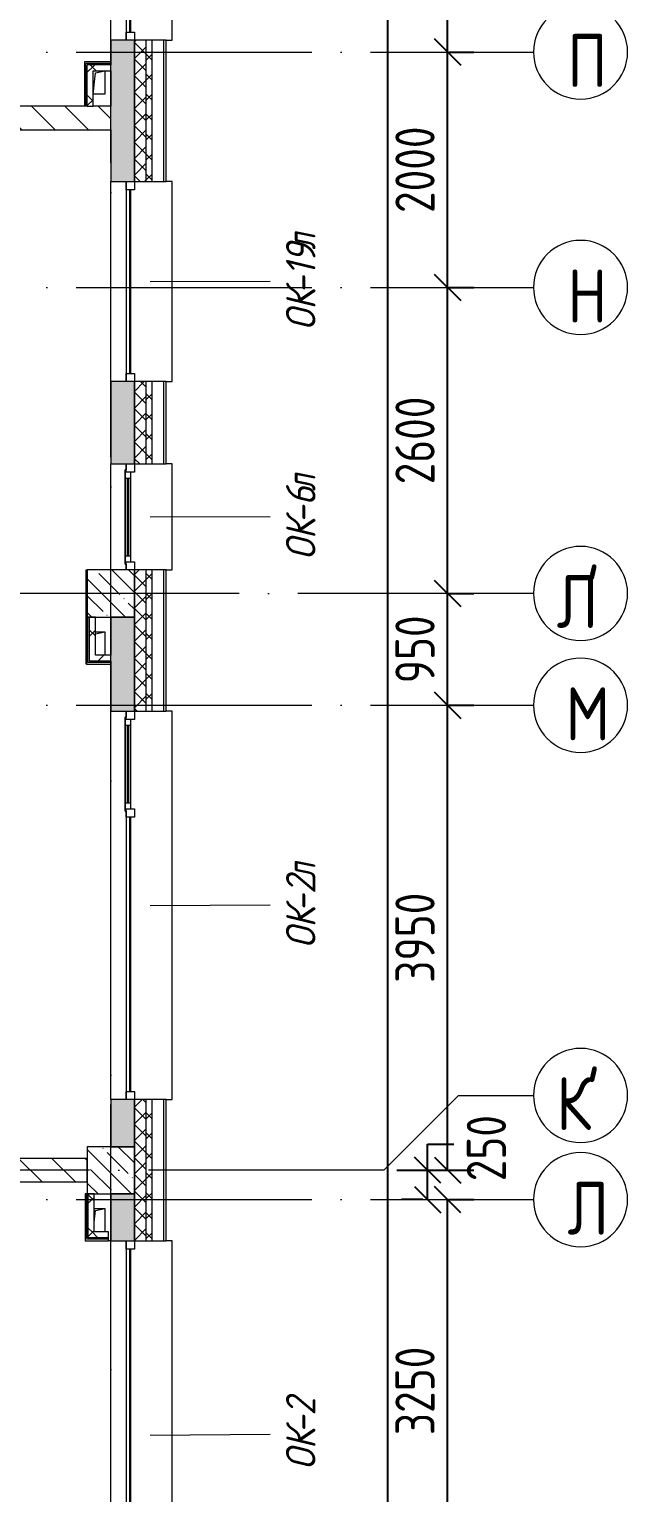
# Model space of a CAD drawing. Header units: millimetres. Extents: x -68946 to 288321, y -402657 to 324925.
# Drawn here: x 164345 to 169445, y 33285 to 45718 of the extents above; entities that cross this region are included whole.
import ezdxf

# ---------------------------------------------------------------- set-up
doc = ezdxf.new("R2010")
doc.units = ezdxf.units.MM
doc.linetypes.add('ADSK_Линия сетки', pattern=[2500, 2000, -250, 0, -250])
doc.layers.get('Defpoints').update_dxf_attribs({"color": 250})
for name, color, linetype, lineweight in [('A-____-____-DIMS', 250, 'Continuous', 9), ('A-DETL-GENF-OTLN', 250, 'Continuous', 5), ('A-FLOR-____-OTLN', 192, 'Continuous', 9), ('A-GLAZ-____-IDEN', 152, 'Continuous', 9), ('A-GLAZ-____-MCUT', 250, 'Continuous', 9), ('A-GLAZ-____-OTLN', 250, 'Continuous', 5), ('A-WALL-____-MCUT', 250, 'Continuous', 13), ('A-WALL-____-PATT', 250, 'Continuous', 13), ('A-WALL-FNSH-MCUT', 250, 'Continuous', 13), ('I-WALL-____-OTLN', 250, 'Continuous', 9), ('S-COLS-____-MCUT', 250, 'Continuous', 25), ('S-COLS-____-OTLN', 250, 'Continuous', 9), ('S-GRID-____-IDEN', 250, 'Continuous', 9), ('S-GRID-____-OTLN', 250, 'Continuous', 9)]:
    doc.layers.add(name, color=color, linetype=linetype, lineweight=lineweight)
doc.styles.add('GOST Common', font='', dxfattribs={"width": 0.9, "height": 350})
doc.styles.add('ISOCPEUR_I', font='isocpeui.ttf', dxfattribs={"width": 0.9, "height": 12.5})
doc.styles.get("Standard").update_dxf_attribs({"font": 'ГОСТ тип А.ttf'})
doc.styles.get('GOST Common').set_extended_font_data('GOST Common')
doc.dimstyles.new('А3', dxfattribs={"dimtxt": 333, "dimasz": 222, "dimexe": 222, "dimexo": 111, "dimgap": 111, "dimtad": 1, "dimtoh": 1, "dimdec": 0, "dimrnd": 0.0015, "dimzin": 0, "dimdsep": 46, "dimtxsty": 'Standard', "dimblk": 'OBLIQUE', "dimcen": 0, "dimclrd": 7, "dimclre": 7, "dimclrt": 7, "dimadec": 0, "dimazin": 0, "dimtfac": 1, "dimtdec": 0, "dimtofl": 0, "dimtmove": 0, "dimatfit": 3, "dimfxl": 1, "dimtolj": 1, "dimtzin": 0, "dimarcsym": 0})
pattern_1 = [(135, (12287.91, -0.0006), (-141.42136, -141.42136), [])]
pattern_2 = [(45, (12287.91, -0.0006), (-141.42136, 141.42136), []), (135, (12287.91, -0.0006), (-141.42136, -141.42136), [])]
pattern_3 = [(135, (12287.91, -0.0006), (-142.5612, -142.5612), []), (135, (12430.48, -0.0006), (-142.5612, -142.5612), [252.016, -50.403, 3.353, -47.05])]

# ---------------------------------------------------------------- blocks, each defined once
blk = doc.blocks.new('Окно_СКБ_2Ст1 - Окно_СКБ_2Ст 3300_ОК2-29018964-АР1_Маркировочный план 1 этажа С2и3')
at = {"layer": 'A-GLAZ-____-MCUT'}
for p, q in [((-1650, -195), (-1650, -125)), ((-1650, -125), (-1580, -125)), ((-1580, -195), (-1650, -195)), ((-1580, -125), (-1580, -195)), ((750, -195), (750, -125)), ((750, -125), (820, -125)), ((820, -195), (750, -195)), ((820, -195), (800, -195)), ((800, -195), (800, -205)), ((800, -205), (1600, -205)), ((1600, -205), (800, -205)), ((820, -125), (820, -195)), ((1580, -155), (820, -155)), ((820, -155), (820, -195)), ((870, -205), (870, -155)), ((1530, -205), (1530, -155)), ((1580, -195), (1580, -125)), ((1580, -125), (1650, -125)), ((1580, -195), (1580, -155)), ((1650, -195), (1580, -195)), ((1600, -195), (1580, -195)), ((1600, -205), (1600, -195)), ((1650, -125), (1650, -195))]:
    blk.add_line(p, q, dxfattribs=at)
at = {"layer": 'A-GLAZ-____-MCUT', "lineweight": 5}
for p, q in [((750, -155), (-1580, -155)), ((750, -165), (-1580, -165)), ((870, -175), (1530, -175)), ((1530, -185), (870, -185))]:
    blk.add_line(p, q, dxfattribs=at)
at = {"layer": 'A-GLAZ-____-OTLN'}
for p, q in [((-1650, -195), (800, -195)), ((1600, -195), (1650, -195))]:
    blk.add_line(p, q, dxfattribs=at)
blk = doc.blocks.new('WNW_Отлив1 - Отлив_металлический 2-28598290-АР1_Маркировочный план 1 этажа С2и3')
at = {"layer": 'A-GLAZ-____-OTLN'}
for p, q in [((1650, 320), (-1650, 320)), ((-1650, 320), (-1650, 270)), ((1650, 270), (1650, 320))]:
    blk.add_line(p, q, dxfattribs=at)
blk = doc.blocks.new('Окно_СКБ_2Ст1 - Окно_СКБ_2Ст 3300_ОК2л-V47-АР1_Маркировочный план 1 этажа С2и3')
at = {"layer": 'A-GLAZ-____-MCUT'}
for p, q in [((-1650, -195), (-1650, -125)), ((-1650, -125), (-1580, -125)), ((-1580, -195), (-1650, -195)), ((-1580, -195), (-1600, -195)), ((-1600, -195), (-1600, -205)), ((-1600, -205), (-800, -205)), ((-800, -205), (-1600, -205)), ((-1580, -125), (-1580, -195)), ((-820, -155), (-1580, -155)), ((-1580, -155), (-1580, -195)), ((-1530, -205), (-1530, -155)), ((-870, -205), (-870, -155)), ((-820, -195), (-820, -125)), ((-820, -125), (-750, -125)), ((-820, -195), (-820, -155)), ((-750, -195), (-820, -195)), ((-800, -195), (-820, -195)), ((-800, -205), (-800, -195)), ((-750, -125), (-750, -195)), ((1580, -195), (1580, -125)), ((1580, -125), (1650, -125)), ((1650, -195), (1580, -195)), ((1650, -125), (1650, -195))]:
    blk.add_line(p, q, dxfattribs=at)
at = {"layer": 'A-GLAZ-____-MCUT', "lineweight": 5}
for p, q in [((-1530, -175), (-870, -175)), ((-870, -185), (-1530, -185)), ((1580, -155), (-750, -155)), ((1580, -165), (-750, -165))]:
    blk.add_line(p, q, dxfattribs=at)
at = {"layer": 'A-GLAZ-____-OTLN'}
for p, q in [((-1650, -195), (-1600, -195)), ((-800, -195), (1650, -195))]:
    blk.add_line(p, q, dxfattribs=at)
blk = doc.blocks.new('Окно_СКБ_1Ст1 - 120_Окно_СКБ_1Ст_900_ОК6Л-V48-АР1_Маркировочный план 1 этажа С2и3')
at = {"layer": 'A-GLAZ-____-MCUT'}
for p, q in [((-450, -195), (-450, -125)), ((-450, -125), (-380, -125)), ((-380, -195), (-450, -195)), ((-380, -195), (-400, -195)), ((-400, -195), (-400, -205)), ((-400, -205), (400, -205)), ((400, -205), (-400, -205)), ((-380, -125), (-380, -195)), ((380, -155), (-380, -155)), ((-380, -155), (-380, -195)), ((-330, -205), (-330, -155)), ((330, -205), (330, -155)), ((380, -195), (380, -125)), ((380, -125), (450, -125)), ((380, -195), (380, -155)), ((450, -195), (380, -195)), ((400, -195), (380, -195)), ((400, -205), (400, -195)), ((450, -125), (450, -195))]:
    blk.add_line(p, q, dxfattribs=at)
at = {"layer": 'A-GLAZ-____-MCUT', "lineweight": 5}
for p, q in [((-330, -175), (330, -175)), ((330, -185), (-330, -185))]:
    blk.add_line(p, q, dxfattribs=at)
at = {"layer": 'A-GLAZ-____-OTLN'}
for p, q in [((-450, -195), (-400, -195)), ((400, -195), (450, -195))]:
    blk.add_line(p, q, dxfattribs=at)
blk = doc.blocks.new('WNW_Отлив1 - Отлив_металлический 2-28596055-АР1_Маркировочный план 1 этажа С2и3')
at = {"layer": 'A-GLAZ-____-OTLN'}
for p, q in [((450, 320), (-450, 320)), ((-450, 320), (-450, 270)), ((450, 270), (450, 320))]:
    blk.add_line(p, q, dxfattribs=at)
blk = doc.blocks.new('Окно_СКБ_1Ст1 - 120_Окно_СКБ_1Ст_1700_ОК19Л-29018914-АР1_Маркировочный план 1 этажа С2и3')
at = {"layer": 'A-GLAZ-____-MCUT'}
for p, q in [((-850, -195), (-850, -125)), ((-850, -125), (-780, -125)), ((-780, -195), (-850, -195)), ((-780, -125), (-780, -195)), ((780, -195), (780, -125)), ((780, -125), (850, -125)), ((850, -195), (780, -195)), ((850, -125), (850, -195))]:
    blk.add_line(p, q, dxfattribs=at)
at = {"layer": 'A-GLAZ-____-MCUT', "lineweight": 5}
for p, q in [((780, -155), (-780, -155)), ((780, -165), (-780, -165))]:
    blk.add_line(p, q, dxfattribs=at)
at = {"layer": 'A-GLAZ-____-OTLN'}
blk.add_line((-850, -195), (850, -195), dxfattribs=at)
blk = doc.blocks.new('WNW_Отлив1 - Отлив_металлический 2-28595994-АР1_Маркировочный план 1 этажа С2и3')
at = {"layer": 'A-GLAZ-____-OTLN'}
for p, q in [((850, 320), (-850, 320)), ((-850, 320), (-850, 270)), ((850, 270), (850, 320))]:
    blk.add_line(p, q, dxfattribs=at)
blk = doc.blocks.new('_Wn_-As_OpeningMEP_floor__Rectangular - _Wn_-As_OpeningMEP_floor__Rectangular-34853280-АР1_Маркировочный план 1 этажа С2и3')
at = {"layer": 'A-DETL-GENF-OTLN', "lineweight": 5}
for p, q in [((-50, -50), (-32, 132)), ((-32, 132), (50, 150))]:
    blk.add_line(p, q, dxfattribs=at)
blk = doc.blocks.new('_Wn_-As_OpeningMEP_floor__Rectangular - _Wn_-As_OpeningMEP_floor__Rectangular-V73-АР1_Маркировочный план 1 этажа С2и3')
at = {"layer": 'A-DETL-GENF-OTLN', "lineweight": 5}
blk.add_line((-32, 132), (50, 150), dxfattribs=at)
blk = doc.blocks.new('_Wn_-As_OpeningMEP_floor__Rectangular - _Wn_-As_OpeningMEP_floor__Rectangular-V74-АР1_Маркировочный план 1 этажа С2и3')
at = {"layer": 'A-DETL-GENF-OTLN', "lineweight": 5}
for p, q in [((-42, 33), (-32, 132)), ((-32, 132), (50, 150))]:
    blk.add_line(p, q, dxfattribs=at)
blk = doc.blocks.new('Ось сетки - Круг_Ø8 мм-39983606-АР1_Маркировочный план 1 этажа С2и3')
at = {"layer": 'S-GRID-____-IDEN'}
for start, end in [(360, 180), (180, 360)]:
    blk.add_arc((0, 0), 4, start, end, dxfattribs=at)
blk = doc.blocks.new('_Oblique')
at = {"color": 0, "linetype": 'ByBlock', "lineweight": -2}
blk.add_line((-0.5, -0.5), (0.5, 0.5), dxfattribs=at)
blk = doc.blocks.new('*D2575')
at = {"layer": 'A-____-____-DIMS', "color": 7, "lineweight": -2, "transparency": 16777216}
for p, q in [((167898, 32525), (167898, 35775)), ((167909, 35775), (168120, 35775)), ((167909, 32525), (168120, 32525))]:
    blk.add_line(p, q, dxfattribs=at)
at = {"layer": 'Defpoints', "color": 0, "transparency": 16777216}
for p in [(167798, 35775), (167898, 35775), (167798, 32525)]:
    blk.add_point(p, dxfattribs=at)
at = {"layer": 'A-____-____-DIMS', "color": 7, "lineweight": -2, "transparency": 16777216, "xscale": 222, "yscale": 222, "zscale": 222}
for p, rotation in [((167898, 35775), 90), ((167898, 32525), 270)]:
    blk.add_blockref('_Oblique', p, dxfattribs=dict(at, rotation=rotation))
at = {"layer": 'A-____-____-DIMS', "color": 7, "transparency": 16777216, "insert": (167621, 34150), "char_height": 333, "width": 2.48, "attachment_point": 5, "rotation": 90}
blk.add_mtext('\\A1;3250', dxfattribs=at)
blk = doc.blocks.new('*D2576')
at = {"layer": 'A-____-____-DIMS', "color": 7, "lineweight": -2, "transparency": 16777216}
for p, q in [((167728, 36025), (167728, 36247)), ((167728, 36247), (167950, 36247)), ((167468, 36025), (167950, 36025)), ((167728, 35775), (167728, 36025)), ((167687, 35775), (167506, 35775))]:
    blk.add_line(p, q, dxfattribs=at)
at = {"layer": 'Defpoints', "color": 0, "transparency": 16777216}
for p in [(167357, 36025), (167728, 36025), (167798, 35775)]:
    blk.add_point(p, dxfattribs=at)
at = {"layer": 'A-____-____-DIMS', "color": 7, "lineweight": -2, "transparency": 16777216, "xscale": 222, "yscale": 222, "zscale": 222}
for p, rotation in [((167728, 36025), 90), ((167728, 35775), 270)]:
    blk.add_blockref('_Oblique', p, dxfattribs=dict(at, rotation=rotation))
at = {"layer": 'A-____-____-DIMS', "color": 7, "transparency": 16777216, "insert": (168061, 35931), "char_height": 333, "width": 1.86, "attachment_point": 1, "rotation": 90, "line_spacing_factor": 1.022761}
blk.add_mtext('\\A1;250', dxfattribs=at)
blk = doc.blocks.new('*D2577')
at = {"layer": 'A-____-____-DIMS', "color": 7, "lineweight": -2, "transparency": 16777216}
for p, q in [((167898, 36025), (167898, 39975)), ((167909, 39975), (168120, 39975)), ((167468, 36025), (168120, 36025))]:
    blk.add_line(p, q, dxfattribs=at)
at = {"layer": 'Defpoints', "color": 0, "transparency": 16777216}
for p in [(167798, 39975), (167898, 39975), (167357, 36025)]:
    blk.add_point(p, dxfattribs=at)
at = {"layer": 'A-____-____-DIMS', "color": 7, "lineweight": -2, "transparency": 16777216, "xscale": 222, "yscale": 222, "zscale": 222}
for p, rotation in [((167898, 39975), 90), ((167898, 36025), 270)]:
    blk.add_blockref('_Oblique', p, dxfattribs=dict(at, rotation=rotation))
at = {"layer": 'A-____-____-DIMS', "color": 7, "transparency": 16777216, "insert": (167621, 38000), "char_height": 333, "width": 2.48, "attachment_point": 5, "rotation": 90}
blk.add_mtext('\\A1;3950', dxfattribs=at)
blk = doc.blocks.new('*D2578')
at = {"layer": 'A-____-____-DIMS', "color": 7, "lineweight": -2, "transparency": 16777216}
for p, q in [((167898, 39975), (167898, 40925)), ((167909, 40925), (168120, 40925)), ((167909, 39975), (168120, 39975))]:
    blk.add_line(p, q, dxfattribs=at)
at = {"layer": 'Defpoints', "color": 0, "transparency": 16777216}
for p in [(167798, 40925), (167898, 40925), (167798, 39975)]:
    blk.add_point(p, dxfattribs=at)
at = {"layer": 'A-____-____-DIMS', "color": 7, "lineweight": -2, "transparency": 16777216, "xscale": 222, "yscale": 222, "zscale": 222}
for p, rotation in [((167898, 40925), 90), ((167898, 39975), 270)]:
    blk.add_blockref('_Oblique', p, dxfattribs=dict(at, rotation=rotation))
at = {"layer": 'A-____-____-DIMS', "color": 7, "transparency": 16777216, "insert": (167621, 40450), "char_height": 333, "width": 1.86, "attachment_point": 5, "rotation": 90}
blk.add_mtext('\\A1;950', dxfattribs=at)
blk = doc.blocks.new('*D2579')
at = {"layer": 'A-____-____-DIMS', "color": 7, "lineweight": -2, "transparency": 16777216}
for p, q in [((167898, 40925), (167898, 43525)), ((167909, 43525), (168120, 43525)), ((167909, 40925), (168120, 40925))]:
    blk.add_line(p, q, dxfattribs=at)
at = {"layer": 'Defpoints', "color": 0, "transparency": 16777216}
for p in [(167798, 43525), (167898, 43525), (167798, 40925)]:
    blk.add_point(p, dxfattribs=at)
at = {"layer": 'A-____-____-DIMS', "color": 7, "lineweight": -2, "transparency": 16777216, "xscale": 222, "yscale": 222, "zscale": 222}
for p, rotation in [((167898, 43525), 90), ((167898, 40925), 270)]:
    blk.add_blockref('_Oblique', p, dxfattribs=dict(at, rotation=rotation))
at = {"layer": 'A-____-____-DIMS', "color": 7, "transparency": 16777216, "insert": (167621, 42225), "char_height": 333, "width": 2.48, "attachment_point": 5, "rotation": 90}
blk.add_mtext('\\A1;2600', dxfattribs=at)
blk = doc.blocks.new('*D2580')
at = {"layer": 'A-____-____-DIMS', "color": 7, "lineweight": -2, "transparency": 16777216}
for p, q in [((167898, 43525), (167898, 45525)), ((167909, 45525), (168120, 45525)), ((167909, 43525), (168120, 43525))]:
    blk.add_line(p, q, dxfattribs=at)
at = {"layer": 'Defpoints', "color": 0, "transparency": 16777216}
for p in [(167798, 45525), (167898, 45525), (167798, 43525)]:
    blk.add_point(p, dxfattribs=at)
at = {"layer": 'A-____-____-DIMS', "color": 7, "lineweight": -2, "transparency": 16777216, "xscale": 222, "yscale": 222, "zscale": 222}
for p, rotation in [((167898, 45525), 90), ((167898, 43525), 270)]:
    blk.add_blockref('_Oblique', p, dxfattribs=dict(at, rotation=rotation))
at = {"layer": 'A-____-____-DIMS', "color": 7, "transparency": 16777216, "insert": (167621, 44525), "char_height": 333, "width": 2.48, "attachment_point": 5, "rotation": 90}
blk.add_mtext('\\A1;2000', dxfattribs=at)
blk = doc.blocks.new('*D2581')
at = {"layer": 'A-____-____-DIMS', "color": 7, "lineweight": -2, "transparency": 16777216}
for p, q in [((167898, 45525), (167898, 47525)), ((167909, 47525), (168120, 47525)), ((167909, 45525), (168120, 45525))]:
    blk.add_line(p, q, dxfattribs=at)
at = {"layer": 'Defpoints', "color": 0, "transparency": 16777216}
for p in [(167798, 47525), (167898, 47525), (167798, 45525)]:
    blk.add_point(p, dxfattribs=at)
at = {"layer": 'A-____-____-DIMS', "color": 7, "lineweight": -2, "transparency": 16777216, "xscale": 222, "yscale": 222, "zscale": 222}
for p, rotation in [((167898, 47525), 90), ((167898, 45525), 270)]:
    blk.add_blockref('_Oblique', p, dxfattribs=dict(at, rotation=rotation))
at = {"layer": 'A-____-____-DIMS', "color": 7, "transparency": 16777216, "insert": (167621, 46525), "char_height": 333, "width": 2.48, "attachment_point": 5, "rotation": 90}
blk.add_mtext('\\A1;2000', dxfattribs=at)
blk = doc.blocks.new('*D2588')
at = {"layer": 'A-____-____-DIMS', "color": 7, "lineweight": -2, "transparency": 16777216}
for p, q in [((167388, 58775), (167388, 25)), ((167468, 58775), (167610, 58775)), ((167377, 25), (167166, 25))]:
    blk.add_line(p, q, dxfattribs=at)
at = {"layer": 'Defpoints', "color": 0, "transparency": 16777216}
for p in [(167357, 58775), (167388, 25), (167488, 25)]:
    blk.add_point(p, dxfattribs=at)
at = {"layer": 'A-____-____-DIMS', "color": 7, "lineweight": -2, "transparency": 16777216, "xscale": 222, "yscale": 222, "zscale": 222}
for p, rotation in [((167388, 58775), 90), ((167388, 25), 270)]:
    blk.add_blockref('_Oblique', p, dxfattribs=dict(at, rotation=rotation))
at = {"layer": 'A-____-____-DIMS', "color": 7, "transparency": 16777216, "insert": (167111, 29400), "char_height": 333, "width": 3.1, "attachment_point": 5, "rotation": 90}
blk.add_mtext('\\A1;58750', dxfattribs=at)

msp = doc.modelspace()

# ---------------------------------------------------------------- hatches: boundary and pattern name
at = {"layer": 'A-WALL-____-PATT', "lineweight": 15, "true_color": 0x000000}
h = msp.add_hatch(dxfattribs=at)
h.set_pattern_fill('FP_53', color=18, style=0, pattern_type=2)
h.set_pattern_definition([(135, (12287.91, -0.0006), (-84.85281, -84.85281), []), (225, (12287.91, -0.0006), (84.85281, -84.85281), [])])
h.paths.add_polyline_path([(165337.9138, -275), (165387.9138, -274.6831), (165386.9138, 624.9994), (165337.9138, 624.9994), (165337.9138, -235.4489)])
h.paths.add_polyline_path([(165386.9138, 2324.9994), (165387.9138, 2324.9994), (165386.9138, 3024.9994), (165337.9138, 3024.9994), (165337.9138, 2324.9994)])
h.paths.add_polyline_path([(165387.9138, 3924.9994), (165386.9138, 5124.9994), (165337.9138, 5124.9994), (165337.9138, 3924.9994), (165386.9138, 3924.9994)])
h.paths.add_polyline_path([(165337.9138, 8424.9994), (165387.9138, 8424.9994), (165386.9138, 9624.9994), (165337.9138, 9624.9994), (165337.9138, 8799.0577)])
h.paths.add_polyline_path([(165365.6416, 11324.9994), (165387.9138, 11324.9994), (165386.9138, 12024.9994), (165337.9138, 12024.9994), (165337.9138, 11324.9994), (165362.8229, 11324.9994)])
h.paths.add_polyline_path([(165387.9138, 12924.9994), (165386.9138, 13225.3683), (165337.9138, 13225.3683), (165337.9138, 12925), (165386.9138, 12924.9994)])
h.paths.add_polyline_path([(165362.8985, 13525.3683), (165387.9138, 13525.3683), (165387.9138, 14124.9994), (165337.9138, 14124.9994), (165337.9138, 13525.3683)])
h.paths.add_polyline_path([(165374.1295, 17424.9994), (165387.9138, 17424.9994), (165387.9138, 18624.9994), (165337.9138, 18624.9994), (165337.9138, 17425), (165374.0437, 17425)])
h.paths.add_polyline_path([(165337.9138, 20324.9994), (165387.9138, 20324.9994), (165387.9138, 21024.9994), (165337.9138, 21024.9994)])
h.paths.add_polyline_path([(165387.9138, 21924.9994), (165387.9138, 23124.9994), (165337.9138, 23124.9994), (165337.9138, 21925), (165359.3769, 21924.9994)])
h.paths.add_polyline_path([(165344.6243, 26424.9994), (165387.9138, 26424.9994), (165387.9138, 27624.9994), (165337.9138, 27624.9994), (165337.9138, 26425), (165344.3405, 26425)])
h.paths.add_polyline_path([(165387.9138, 28524.9994), (165387.9138, 29224.9994), (165337.9138, 29224.9994), (165337.9138, 28524.9994)])
h.paths.add_polyline_path([(165387.9138, 30924.9994), (165387.9138, 32124.9994), (165337.9138, 32124.9994), (165337.9138, 30924.9994)])
h.paths.add_polyline_path([(165387.9138, 35424.9994), (165387.9138, 36624.9994), (165337.9138, 36624.9994), (165337.9138, 35424.9994)])
h.paths.add_polyline_path([(165387.9138, 39924.9994), (165387.9138, 41125), (165337.9138, 41125), (165337.9138, 39924.9994)])
h.paths.add_polyline_path([(165387.9138, 42025), (165387.9138, 42725), (165337.9138, 42725), (165337.9138, 42025)])
h.paths.add_polyline_path([(165387.9138, 44425), (165387.9138, 45625), (165337.9138, 45625), (165337.9138, 44425)])
h.paths.add_polyline_path([(165387.9138, 47325), (165387.9138, 48024.9994), (165337.9138, 48024.9994), (165337.9138, 47325)])
h.paths.add_polyline_path([(165387.9138, 48924.9994), (165387.9138, 50124.9994), (165337.9138, 50124.9994), (165337.9138, 48924.9994)])
h.paths.add_polyline_path([(165337.9138, 53424.9994), (165387.9138, 53424.9994), (165387.9138, 54624.9994), (165337.9138, 54624.9994), (165337.9138, 53727.4152)])
h.paths.add_polyline_path([(165387.9138, 57924.9994), (165386.9138, 59075), (165337.9138, 59075), (165337.9138, 57924.9994)])
h = msp.add_hatch(dxfattribs=at)
h.set_pattern_fill('FP_52', color=18, style=0, pattern_type=2)
h.set_pattern_definition([(45, (12287.91, -0.0006), (-70.71068, 70.71068), []), (135, (12287.91, -0.0006), (-70.71068, -70.71068), [])])
h.paths.add_polyline_path([(165237.9138, -175), (165337.9138, -175), (165337.9138, 624.9994), (165237.9138, 624.9994), (165237.9138, -85.6642)])
h.paths.add_polyline_path([(165264.2854, 2324.9994), (165337.9138, 2324.9994), (165337.9138, 3024.9994), (165237.9138, 3024.9994), (165237.9138, 2324.9994)])
h.paths.add_polyline_path([(165282.8081, 3924.9994), (165337.9138, 3924.9994), (165337.9138, 5124.9994), (165237.9138, 5124.9994), (165237.9138, 3924.9994), (165281.8032, 3925)])
h.paths.add_polyline_path([(165237.9138, 8424.9994), (165337.9138, 8424.9994), (165337.9138, 9624.9994), (165237.9138, 9624.9994), (165237.9138, 8799.0577)])
h.paths.add_polyline_path([(165237.9138, 11324.9994), (165337.9138, 11324.9994), (165337.9138, 12024.9994), (165237.9138, 12024.9019), (165237.9138, 11729.168)])
h.paths.add_polyline_path([(165237.9138, 12924.9994), (165337.9137, 12925), (165337.9138, 13225.3683), (165237.9138, 13225.3683)])
h.paths.add_polyline_path([(165237.9138, 13525.3683), (165337.9138, 13525.3683), (165337.9138, 14124.9994), (165237.9138, 14124.6388), (165237.9138, 13682.5749)])
h.paths.add_polyline_path([(165337.9137, 17425), (165337.9138, 18624.9994), (165237.9138, 18624.9994), (165237.9138, 17425)])
h.paths.add_polyline_path([(165237.9138, 20324.9994), (165337.9138, 20324.9994), (165337.9138, 21024.9994), (165237.9138, 21024.9994)])
h.paths.add_polyline_path([(165237.9138, 21925), (165337.9137, 21925), (165337.9138, 23124.9994), (165237.9138, 23124.9994), (165237.9138, 22324.9342)])
h.paths.add_polyline_path([(165337.9137, 26425), (165337.9138, 27624.9994), (165237.9138, 27624.9994), (165237.9138, 26425)])
h.paths.add_polyline_path([(165337.9138, 28524.9994), (165337.9138, 29224.9994), (165237.9138, 29224.8142), (165237.9138, 28524.9994), (165337.7397, 28524.9994)])
h.paths.add_polyline_path([(165337.9138, 30924.9994), (165337.9138, 32124.9994), (165237.9138, 32124.9994), (165237.9138, 30924.9994), (165329.8717, 30924.9994)])
h.paths.add_polyline_path([(165314.6372, 35424.9994), (165337.9138, 35424.9994), (165337.9138, 36624.9994), (165237.9138, 36624.9994), (165237.9138, 35424.9994)])
h.paths.add_polyline_path([(165299.7856, 39924.9994), (165337.9138, 39924.9994), (165337.9138, 41125), (165237.9138, 41124.9989), (165237.9138, 39924.9994)])
h.paths.add_polyline_path([(165293.482, 42025), (165337.9138, 42025), (165337.9138, 42725), (165237.9138, 42725), (165237.9138, 42025), (165292.8549, 42025)])
h.paths.add_polyline_path([(165284.934, 44425), (165337.9138, 44425), (165337.9138, 45625), (165237.9138, 45625), (165237.9138, 44425)])
h.paths.add_polyline_path([(165237.9138, 47325), (165337.9138, 47325), (165337.9138, 48024.9994), (165237.9138, 48024.9994), (165237.9138, 47725)])
h.paths.add_polyline_path([(165237.9138, 48924.9994), (165337.9138, 48924.9994), (165337.9138, 50124.9994), (165237.9138, 50124.9994), (165237.9138, 49820.6015)])
h.paths.add_polyline_path([(165237.9138, 53424.9994), (165337.9138, 53424.9994), (165337.9138, 54624.9994), (165237.9138, 54624.9994), (165237.9138, 53727.4152)])
h.paths.add_polyline_path([(165237.9138, 57924.9994), (165337.9138, 57924.9994), (165337.9138, 58975), (165237.9138, 58975), (165237.9138, 58575)])
h = msp.add_hatch(dxfattribs=at)
h.set_pattern_fill('FP_3', color=18, style=0, pattern_type=2)
h.set_pattern_definition([(50, (12287.9, -0.0006), (364.36793, -31.8783), [38.1, -419.1]), (355, (12287.9, -0.0006), (-70.48585, 382.1133), [30.48, -335.28]), (100.451, (12318.28, -2.66), (293.885, 350.2334), [32.38, -356.18]), (46.184, (12287.9, 101.6), (542.1585, -84.0858), [57.15, -628.65]), (96.636, (12333.1, 94.6), (474.8049, 494.8554), [48.57, -534.27]), (351.184, (12287.9, 101.6), (474.8102, 494.85), [45.72, -502.92]), (21, (12338.7, 76.2), (303.22847, -204.53046), [38.1, -419.1]), (326, (12338.7, 76.2), (123.6039, 368.37604), [30.48, -335.28]), (71.451, (12364, 59.16), (426.8341, 163.8427), [32.38, -356.18]), (37.5, (12287.91, -0.0006), (6.17665, 169.11015), [16.764, -314.452, 16.764, -323.596, -336.55]), (37.5, (12287.91, -0.0006), (6.17665, 169.11015), [-671.576, 16.764, -319.786]), (7.5, (12287.91, -0.0006), (133.63888, 200.3615), [16.764, -177.292, 16.764, -306.832, -128.27]), (7.5, (12287.91, -0.0006), (133.63888, 200.3615), [-517.652, 16.764, -111.506]), (327.5, (12174.63, -0.0006), (271.18182, -11.45836), [16.764, -110.236, 16.764, -379.476, -525.78]), (327.5, (12174.63, -0.0006), (271.18182, -11.45836), [-523.24, 16.764, -509.016]), (317.5, (12123.83, -0.0006), (296.2585, 50.85285), [16.764, -148.336, 16.764, -246.38, -373.38]), (317.5, (12123.83, -0.0006), (296.2585, 50.85285), [-428.244, 16.764, -356.616])])
h.paths.add_polyline_path([(165037.8919, -175), (165236.9138, -174.511), (165037.8919, -75), (165037.8919, -171.0626)])
h.paths.add_polyline_path([(165037.8919, 125), (165237.8919, 225), (165236.9138, 624.9994), (165037.8919, 624.9994), (165037.8919, 225)])
h.paths.add_polyline_path([(165236.9138, 2324.9994), (165237.8919, 2324.9994), (165236.9138, 3024.9994), (165037.8925, 3024.9974), (165037.9789, 2324.9994), (165216.2645, 2324.9994)])
h.paths.add_polyline_path([(165037.9138, 4325), (165237.8919, 4325), (165236.9138, 5124.9994), (165037.8919, 5124.9994), (165037.8925, 4325)])
h.paths.add_polyline_path([(165141.3906, 8825), (165237.8919, 8825), (165236.9138, 9624.9994), (165037.8919, 9624.9994), (165037.8919, 8825), (165139.5446, 8825)])
h.paths.add_polyline_path([(165114.5786, 11324.9994), (165237.8919, 11324.9994), (165236.9138, 12024.9994), (165037.8919, 12024.9994), (165037.9148, 11324.9994), (165112.2198, 11324.9994)])
h.paths.add_polyline_path([(165093.129, 13325), (165236.9138, 13325), (165236.9138, 14124.9994), (165037.8919, 14124.9994), (165037.8919, 13325), (165090.36, 13325)])
h.paths.add_polyline_path([(165044.8674, 17825), (165237.8919, 17825), (165236.9138, 18624.9994), (165037.8919, 18624.9994), (165037.8919, 17825), (165041.1754, 17825)])
h.paths.add_polyline_path([(165037.9138, 20324.9994), (165237.8919, 20324.9994), (165236.9138, 21024.9994), (165037.8919, 21024.9994), (165037.8919, 20324.9994)])
h.paths.add_polyline_path([(165037.9138, 22325), (165237.8919, 22325), (165236.9138, 23124.9994), (165037.8919, 23124.9994), (165037.8919, 22325)])
h.paths.add_polyline_path([(165237.8919, 26825), (165236.9138, 27624.9994), (165037.8919, 27624.9994), (165037.8919, 26825), (165236.9138, 26825)])
h.paths.add_polyline_path([(165068.9434, 28524.9994), (165237.8919, 28524.9994), (165236.9138, 29224.9994), (165037.8919, 29224.9994), (165037.9138, 28524.9994)])
h.paths.add_polyline_path([(165037.9138, 31325), (165237.8919, 31325), (165236.9138, 32124.9994), (165037.8919, 32124.9994), (165037.8919, 31325)])
h.paths.add_polyline_path([(165237.8919, 35424.9994), (165236.9138, 35825), (165037.8919, 35825), (165037.9138, 35424.9994), (165236.9138, 35424.9994)])
h.paths.add_polyline_path([(165037.9138, 36225), (165237.8919, 36225), (165236.9138, 36624.9994), (165037.8919, 36624.9994), (165037.8919, 36225)])
h.paths.add_polyline_path([(165037.9138, 39924.9994), (165237.8919, 39924.9994), (165236.9138, 40725), (165037.8919, 40725), (165037.8919, 39924.9994)])
h.paths.add_polyline_path([(165037.9138, 42025), (165237.8919, 42025), (165236.9138, 42725), (165037.8919, 42725), (165037.8919, 42025)])
h.paths.add_polyline_path([(165039.9348, 44425), (165237.8919, 44425), (165236.9138, 45625), (165037.8919, 45625), (165037.9138, 44425)])
h.paths.add_polyline_path([(165084.8373, 47725), (165237.8919, 47725), (165236.9138, 48024.9994), (165037.8919, 48024.9994), (165037.9138, 47725)])
h.paths.add_polyline_path([(165236.9138, 48924.9994), (165237.8919, 48924.9994), (165236.9138, 50124.9994), (165037.8919, 50124.9994), (165037.9138, 48924.9994), (165234.5953, 48924.9994)])
h.paths.add_polyline_path([(165100.5645, 53825), (165237.8919, 53825), (165236.9138, 54624.9994), (165037.8919, 54624.9994), (165037.9138, 53825), (165045.6407, 53825)])
h.paths.add_polyline_path([(165198.7125, 57924.9994), (165237.8919, 57924.9994), (165236.9138, 58575), (165037.8919, 58575), (165037.9138, 57924.9994), (165167.9138, 57924.9994)])
h = msp.add_hatch(dxfattribs=at)
h.set_pattern_fill('FP_83', color=18, style=0, pattern_type=2)
h.set_pattern_definition(pattern_2)
h.paths.add_polyline_path([(164887.8931, 45064.9994), (164887.8931, 45415.9994), (164837.8931, 45415.9994), (164837.8931, 45064.9994)])
h = msp.add_hatch(dxfattribs=at)
h.set_pattern_fill('FP_83', color=18, style=0, pattern_type=2)
h.set_pattern_definition(pattern_2)
h.paths.add_polyline_path([(164887.8931, 45365.9994), (165037.8919, 45365.9994), (165037.8706, 45415.9994), (164887.8931, 45415.9994)])
h = msp.add_hatch(dxfattribs=at)
h.set_pattern_fill('FP_2', color=18, style=0, pattern_type=2)
h.set_pattern_definition(pattern_1)
h.paths.add_polyline_path([(159417.7132, 44864.9994), (165037.8919, 44864.9994), (165037.8706, 45064.9994), (157977.8919, 45064.9994), (157977.8919, 44864.9994), (159409.3133, 44864.9994)])
h = msp.add_hatch(dxfattribs=at)
h.set_pattern_fill('FP_83', color=18, style=0, pattern_type=2)
h.set_pattern_definition(pattern_2)
h.paths.add_polyline_path([(164855.9138, 40400.3155), (164905.9138, 40400.3155), (164905.9138, 40725), (164855.9138, 40725), (164855.9138, 40541.919)])
h = msp.add_hatch(dxfattribs=at)
h.set_pattern_fill('FP_83', color=18, style=0, pattern_type=2)
h.set_pattern_definition(pattern_2)
h.paths.add_polyline_path([(164887.8931, 40350.3155), (165037.8919, 40350.3155), (165037.8706, 40400.3155), (164855.9138, 40399.9787), (164855.9138, 40350.3155)])
h = msp.add_hatch(dxfattribs=at)
h.set_pattern_fill('FP_2', color=18, style=0, pattern_type=2)
h.set_pattern_definition(pattern_1)
h.paths.add_polyline_path([(157737.9138, 35925.1509), (164837.8919, 35925.1509), (164837.8919, 36125.1509), (157737.9138, 36125.1509)])
h = msp.add_hatch(dxfattribs=at)
h.set_pattern_fill('FP_83', color=18, style=0, pattern_type=2)
h.set_pattern_definition(pattern_2)
h.paths.add_polyline_path([(164887.8931, 35500.3155), (164895.9138, 35500.3155), (164895.9138, 35825), (164845.9138, 35825), (164845.9138, 35500.3155)])
h = msp.add_hatch(dxfattribs=at)
h.set_pattern_fill('FP_83', color=18, style=0, pattern_type=2)
h.set_pattern_definition(pattern_2)
h.paths.add_polyline_path([(164988.0918, 35450.3155), (165017.8919, 35450.3155), (165017.8919, 35500.3155), (164845.9138, 35500.3155), (164845.9138, 35450.3155), (164987.8931, 35450.3155)])
at = {"layer": 'S-COLS-____-OTLN', "lineweight": 5, "true_color": 0x000000}
h = msp.add_hatch(dxfattribs=at)
h.set_pattern_fill('FP_1', color=18, style=0, pattern_type=2)
h.set_pattern_definition(pattern_3)
h.paths.add_polyline_path([(165236.9138, 40725), (165237.8919, 40725.1754), (165236.9138, 41125), (164837.8919, 41125), (164837.8919, 40725), (165234.5953, 40725)])
h = msp.add_hatch(dxfattribs=at)
h.set_pattern_fill('FP_1', color=18, style=0, pattern_type=2)
h.set_pattern_definition(pattern_3)
h.paths.add_polyline_path([(164985.2402, 35825), (165237.8919, 35825), (165236.9138, 36225), (164837.8919, 36225), (164837.9138, 35825), (164887.8931, 35825)])

# ---------------------------------------------------------------- linework, layer by layer
at = {"layer": 'A-FLOR-____-OTLN', "color": 18, "lineweight": 5, "true_color": 0x000000}
for p, q in [((164987.8931, 45365.9994), (164987.8931, 45165.9994)), ((164987.8931, 45165.9994), (164887.8931, 45165.9994)), ((164827.9138, 40325.3155), (164827.9138, 41125)), ((164827.9138, 41125), (164837.8919, 41125)), ((164905.9138, 40600.3155), (164987.8931, 40600.3155)), ((164987.8931, 40600.3155), (164987.8931, 40400.3155)), ((164830.9138, 40325.3155), (164827.9138, 40325.3155)), ((164895.9138, 35700.3155), (164987.8931, 35700.3155)), ((164987.8931, 35700.3155), (164987.8931, 35500.3155)), ((165037.8919, 35425.3155), (165017.8919, 35425.3155))]:
    msp.add_line(p, q, dxfattribs=at)
at = {"layer": 'A-GLAZ-____-IDEN', "color": 18, "lineweight": 15, "true_color": 0x000000}
for p, q in [((165372.9138, 43575), (166391.8278, 43579.5052)), ((165372.9138, 41575), (166391.8278, 41579.5018)), ((165372.9138, 38274.9994), (166391.8278, 38279.5012)), ((165372.9138, 33774.9994), (166391.8278, 33781.9821))]:
    msp.add_line(p, q, dxfattribs=at)
at = {"layer": 'A-WALL-____-MCUT', "color": 18, "lineweight": 15, "true_color": 0x000000}
for p, q in [((165037.8919, 45625), (165037.8919, 45415.9994)), ((165237.8919, 45625), (165037.8919, 45625)), ((165237.8919, 44425), (165237.8919, 45625)), ((165337.9138, 45625), (165237.9138, 45625)), ((165237.9138, 45625), (165237.9138, 44425)), ((165387.9138, 45625), (165337.9138, 45625)), ((165337.9138, 44425), (165337.9138, 45625)), ((165487.9138, 45625), (165387.9138, 45625)), ((165387.9138, 44425), (165387.9138, 45625)), ((165487.9138, 44425), (165487.9138, 45625)), ((164825.3931, 45064.9994), (164825.3931, 45428.4994)), ((165037.8919, 45428.4994), (164825.3931, 45428.4994)), ((164837.8931, 45064.9994), (164837.8931, 45415.9994)), ((165037.8919, 45415.9994), (164837.8931, 45415.9994)), ((165037.8919, 45365.9994), (165037.8919, 45415.9994)), ((164887.8931, 45064.9994), (164887.8931, 45365.9994)), ((164887.8931, 45365.9994), (165037.8919, 45365.9994)), ((165037.8919, 45365.9994), (165037.8919, 45064.9994)), ((164837.8931, 45064.9994), (157977.8919, 45064.9994)), ((164837.8931, 45064.9994), (164887.8931, 45064.9994)), ((165037.8919, 45064.9994), (164887.8931, 45064.9994)), ((165037.8919, 44864.9994), (165037.8919, 45064.9994)), ((157837.8925, 44864.9994), (165037.8919, 44864.9994)), ((165037.8919, 44864.9994), (165037.8919, 44425)), ((165037.8919, 44425), (165237.8919, 44425)), ((165237.9138, 44425), (165337.9138, 44425)), ((165337.9138, 44425), (165387.9138, 44425)), ((165387.9138, 44425), (165487.9138, 44425)), ((165037.8919, 42725), (165037.8919, 42025)), ((165237.8919, 42725), (165037.8919, 42725)), ((165237.8919, 42025), (165237.8919, 42725)), ((165337.9138, 42725), (165237.9138, 42725)), ((165237.9138, 42725), (165237.9138, 42025)), ((165387.9138, 42725), (165337.9138, 42725)), ((165337.9138, 42025), (165337.9138, 42725)), ((165487.9138, 42725), (165387.9138, 42725)), ((165387.9138, 42025), (165387.9138, 42725)), ((165487.9138, 42025), (165487.9138, 42725)), ((165037.8919, 42025), (165237.8919, 42025)), ((165237.9138, 42025), (165337.9138, 42025)), ((165337.9138, 42025), (165387.9138, 42025)), ((165387.9138, 42025), (165487.9138, 42025)), ((165237.9138, 41125), (165237.9138, 40725)), ((165337.9138, 41125), (165237.9138, 41125)), ((165387.9138, 41125), (165337.9138, 41125)), ((165337.9138, 39924.9994), (165337.9138, 41125)), ((165487.9138, 41125), (165387.9138, 41125)), ((165387.9138, 39924.9994), (165387.9138, 41125)), ((165487.9138, 39924.9994), (165487.9138, 41125)), ((164843.4138, 40337.8155), (164843.4138, 40725)), ((164905.9138, 40725), (164855.9138, 40725)), ((164855.9138, 40350.3155), (164855.9138, 40725)), ((164905.9138, 40400.3155), (164905.9138, 40725)), ((165037.8919, 40725), (165037.8919, 40400.3155)), ((165237.8919, 40725), (165037.8919, 40725)), ((165237.8919, 39924.9994), (165237.8919, 40725)), ((165237.9138, 40725), (165237.9138, 39924.9994)), ((165037.8919, 40337.8155), (164843.4138, 40337.8155)), ((165037.8919, 40350.3155), (164855.9138, 40350.3155)), ((165037.8919, 40400.3155), (164905.9138, 40400.3155)), ((165037.8919, 40350.3155), (165037.8919, 40400.3155)), ((165037.8919, 40350.3155), (165037.8919, 39924.9994)), ((165037.8919, 39924.9994), (165237.8919, 39924.9994)), ((165237.9138, 39924.9994), (165337.9138, 39924.9994)), ((165337.9138, 39924.9994), (165387.9138, 39924.9994)), ((165387.9138, 39924.9994), (165487.9138, 39924.9994)), ((165037.8919, 36624.9994), (165037.8919, 36225)), ((165237.8919, 36624.9994), (165037.8919, 36624.9994)), ((165237.8919, 36225), (165237.8919, 36624.9994)), ((165337.9138, 36624.9994), (165237.9138, 36624.9994)), ((165237.9138, 36624.9994), (165237.9138, 36225)), ((165387.9138, 36624.9994), (165337.9138, 36624.9994)), ((165337.9138, 35424.9994), (165337.9138, 36624.9994)), ((165487.9138, 36624.9994), (165387.9138, 36624.9994)), ((165387.9138, 35424.9994), (165387.9138, 36624.9994)), ((165487.9138, 35424.9994), (165487.9138, 36624.9994)), ((165037.8919, 36225), (165237.8919, 36225)), ((165237.9138, 36225), (165237.9138, 35825)), ((164837.8919, 36125.1509), (157737.9138, 36125.1509)), ((164837.8919, 35925.1509), (164837.8919, 36125.1509)), ((157737.9138, 35925.1509), (164837.8919, 35925.1509)), ((164833.4138, 35437.8155), (164833.4138, 35825)), ((164895.9138, 35825), (164845.9138, 35825)), ((164845.9138, 35450.3155), (164845.9138, 35825)), ((164895.9138, 35500.3155), (164895.9138, 35825)), ((165037.8919, 35825), (165037.8919, 35424.9994)), ((165237.8919, 35825), (165037.8919, 35825)), ((165237.8919, 35424.9994), (165237.8919, 35825)), ((165237.9138, 35825), (165237.9138, 35424.9994)), ((165017.8919, 35437.8155), (164833.4138, 35437.8155)), ((165017.8919, 35450.3155), (164845.9138, 35450.3155)), ((165017.8919, 35500.3155), (164895.9138, 35500.3155)), ((165017.8919, 35450.3155), (165017.8919, 35500.3155)), ((165037.8919, 35424.9994), (165237.8919, 35424.9994)), ((165237.9138, 35424.9994), (165337.9138, 35424.9994)), ((165337.9138, 35424.9994), (165387.9138, 35424.9994)), ((165387.9138, 35424.9994), (165487.9138, 35424.9994))]:
    msp.add_line(p, q, dxfattribs=at)
at = {"layer": 'A-WALL-FNSH-MCUT', "lineweight": 15}
for p, q in [((165507.9138, 45625), (165487.9138, 45625)), ((165507.9138, 44425), (165507.9138, 45625)), ((164812.8931, 45440.9994), (164812.8931, 45064.9994)), ((165037.8919, 45440.9994), (164812.8931, 45440.9994)), ((165487.9138, 44425), (165507.9138, 44425)), ((165507.9138, 42725), (165487.9138, 42725)), ((165507.9138, 42025), (165507.9138, 42725)), ((165487.9138, 42025), (165507.9138, 42025)), ((165507.9138, 41125), (165487.9138, 41125)), ((165507.9138, 39924.9994), (165507.9138, 41125)), ((164830.9138, 40725), (164830.9138, 40325.3155)), ((164855.9138, 40725), (164830.9138, 40725)), ((164830.9138, 40325.3155), (165037.8919, 40325.3155)), ((165487.9138, 39924.9994), (165507.9138, 39924.9994)), ((165507.9138, 36624.9994), (165487.9138, 36624.9994)), ((165507.9138, 35424.9994), (165507.9138, 36624.9994)), ((164820.9138, 35825), (164820.9138, 35425.3155)), ((164845.9138, 35825), (164820.9138, 35825)), ((165017.8919, 35425.3155), (165017.8919, 35450.3155)), ((164820.9138, 35425.3155), (165017.8919, 35425.3155)), ((165487.9138, 35424.9994), (165507.9138, 35424.9994))]:
    msp.add_line(p, q, dxfattribs=at)
at = {"layer": 'I-WALL-____-OTLN', "color": 18, "lineweight": 15, "true_color": 0x000000}
for p, q in [((165037.8919, 45625), (165037.8919, 47325)), ((165037.8919, 42725), (165037.8919, 44425)), ((165037.8919, 41125), (165037.8919, 42025)), ((165037.8919, 36624.9994), (165037.8919, 39924.9994)), ((165037.8919, 32124.9994), (165037.8919, 35424.9994))]:
    msp.add_line(p, q, dxfattribs=at)
at = {"layer": 'S-COLS-____-MCUT', "color": 18, "lineweight": 5, "true_color": 0x000000}
for p, q in [((165237.8919, 41125), (164837.8919, 41125)), ((164837.8919, 41125), (164837.8919, 40725)), ((165237.8919, 40725), (165237.8919, 41125)), ((164837.8919, 40725), (165037.8919, 40725)), ((165037.8919, 36225), (164837.8919, 36225)), ((164837.8919, 36225), (164837.8919, 35825)), ((165237.8919, 35825), (165237.8919, 36225)), ((164837.8919, 35825), (165037.8919, 35825))]:
    msp.add_line(p, q, dxfattribs=at)
at = {"layer": 'S-COLS-____-OTLN', "color": 18, "lineweight": 5, "true_color": 0x000000}
for p, q in [((165037.8919, 40725), (165237.8919, 40725)), ((165237.8919, 36225), (165037.8919, 36225)), ((165037.8919, 35825), (165237.8919, 35825))]:
    msp.add_line(p, q, dxfattribs=at)
at = {"layer": 'S-GRID-____-OTLN', "color": 18, "linetype": 'ADSK_Линия сетки', "true_color": 0x000000}
for p, q in [((165037.9138, -2919.5356), (165037.9138, 61063.6538)), ((77240.3519, 45525), (168626.8279, 45525)), ((77240.3519, 43525), (168626.8279, 43525)), ((168626.8279, 40925), (111607.9138, 40925)), ((77240.3519, 39975), (168626.8279, 39975)), ((167356.8279, 36025), (111607.9138, 36025)), ((77240.3519, 35775), (168626.8279, 35775))]:
    msp.add_line(p, q, dxfattribs=at)
at = {"layer": 'S-GRID-____-OTLN', "color": 18, "true_color": 0x000000}
for p, q in [((167356.8279, 36025), (167991.8279, 36660)), ((167991.8279, 36660), (168626.8279, 36660))]:
    msp.add_line(p, q, dxfattribs=at)

# ---------------------------------------------------------------- block references
at = {"layer": 'A-GLAZ-____-OTLN', "color": 18, "true_color": 0x000000, "rotation": 269.9999999999999}
for name, p in [('Окно_СКБ_1Ст1 - 120_Окно_СКБ_1Ст_1700_ОК19Л-29018914-АР1_Маркировочный план 1 этажа С2и3', (165362.9138, 46475)), ('WNW_Отлив1 - Отлив_металлический 2-28595994-АР1_Маркировочный план 1 этажа С2и3', (165237.9138, 46475)), ('Окно_СКБ_1Ст1 - 120_Окно_СКБ_1Ст_1700_ОК19Л-29018914-АР1_Маркировочный план 1 этажа С2и3', (165362.9138, 43575)), ('WNW_Отлив1 - Отлив_металлический 2-28595994-АР1_Маркировочный план 1 этажа С2и3', (165237.9138, 43575)), ('Окно_СКБ_1Ст1 - 120_Окно_СКБ_1Ст_900_ОК6Л-V48-АР1_Маркировочный план 1 этажа С2и3', (165362.9138, 41575)), ('Окно_СКБ_2Ст1 - Окно_СКБ_2Ст 3300_ОК2л-V47-АР1_Маркировочный план 1 этажа С2и3', (165362.9138, 38274.9994)), ('WNW_Отлив1 - Отлив_металлический 2-28598290-АР1_Маркировочный план 1 этажа С2и3', (165237.9138, 38274.9994)), ('Окно_СКБ_2Ст1 - Окно_СКБ_2Ст 3300_ОК2-29018964-АР1_Маркировочный план 1 этажа С2и3', (165362.9138, 33774.9994)), ('WNW_Отлив1 - Отлив_металлический 2-28598290-АР1_Маркировочный план 1 этажа С2и3', (165237.9138, 33774.9994))]:
    msp.add_blockref(name, p, dxfattribs=at)
at = {"layer": 'A-GLAZ-____-OTLN', "color": 18, "true_color": 0x000000}
for name, p in [('_Wn_-As_OpeningMEP_floor__Rectangular - _Wn_-As_OpeningMEP_floor__Rectangular-34853280-АР1_Маркировочный план 1 этажа С2и3', (164937.8931, 45215.9994)), ('_Wn_-As_OpeningMEP_floor__Rectangular - _Wn_-As_OpeningMEP_floor__Rectangular-V73-АР1_Маркировочный план 1 этажа С2и3', (164937.8931, 40450.3155)), ('_Wn_-As_OpeningMEP_floor__Rectangular - _Wn_-As_OpeningMEP_floor__Rectangular-V74-АР1_Маркировочный план 1 этажа С2и3', (164937.8931, 35550.3155))]:
    msp.add_blockref(name, p, dxfattribs=at)
at = {"layer": 'A-GLAZ-____-OTLN', "color": 18, "lineweight": 15, "true_color": 0x000000, "rotation": 269.9999999999999}
msp.add_blockref('WNW_Отлив1 - Отлив_металлический 2-28596055-АР1_Маркировочный план 1 этажа С2и3', (165237.9138, 41575), dxfattribs=at)
at = {"layer": 'S-GRID-____-IDEN', "color": 18, "true_color": 0x000000, "xscale": 99.99999999999993, "yscale": 99.99999999999993, "zscale": 99.99999999999993}
for p, rotation in [((169026.8279, 45525), 269.9999999999994), ((169026.8279, 43525), 269.9999999999994), ((169026.8279, 40925), 89.99999999999982), ((169026.8279, 39975), 269.9999999999994), ((169026.8279, 36660), 89.99999999999982), ((169026.8279, 35775), 269.9999999999994)]:
    msp.add_blockref('Ось сетки - Круг_Ø8 мм-39983606-АР1_Маркировочный план 1 этажа С2и3', p, dxfattribs=dict(at, rotation=rotation))

# ---------------------------------------------------------------- texts
at = {"layer": 'A-GLAZ-____-IDEN', "color": 18, "lineweight": 15, "true_color": 0x000000, "char_height": 250, "attachment_point": 1, "rotation": 90, "style": 'ISOCPEUR_I'}
for s, insert, width in [('-19', (166525.4737, 43467.7457), 456.961875), ('\\fISOCPEUR|b0|i1|c204|p34|;\\W.75;л', (166525.4737, 43844.777), 168.354375), ('ОК', (166525.4737, 43160.1676), 372.784687), ('\\fISOCPEUR|b0|i1|c204|p34|;\\W.75;л', (166525.4737, 41795.4332), 168.354375), ('-6', (166525.4737, 41517.6207), 336.70875), ('ОК', (166525.4737, 41210.0426), 372.784687), ('-2', (166525.4737, 38217.6201), 336.70875), ('\\fISOCPEUR|b0|i1|c204|p34|;\\W.75;л', (166525.4737, 38495.4326), 168.354375), ('ОК', (166525.4737, 37910.042), 372.784687), ('-2', (166525.4737, 33786.9951), 336.70875), ('ОК', (166525.4737, 33479.417), 372.784687)]:
    msp.add_mtext(s, dxfattribs=dict(at, insert=insert, width=width))
at = {"layer": 'S-GRID-____-IDEN', "color": 18, "true_color": 0x000000, "char_height": 450, "attachment_point": 1, "style": 'GOST Common'}
for s, insert, width in [('\\fGOST Common|b0|i0|c204|p34|;\\W.9;П', (168913.505, 45677.5869), 310.253062), ('\\fGOST Common|b0|i0|c204|p34|;\\W.9;Н', (168913.505, 43677.5869), 310.253062), ("\\fGOST Common|b0|i0|c204|p34|;\\W.9;'", (169074.732, 41082.2256), 137.088562), ('\\fGOST Common|b0|i0|c204|p34|;\\W.9;Л', (168824.7008, 41082.2256), 303.037875), ('\\fGOST Common|b0|i0|c204|p34|;\\W.9;М', (168898.655, 40127.5869), 346.329), ('\\fGOST Common|b0|i0|c204|p34|;\\W.9;К', (168821.5508, 36817.2256), 310.253062), ("\\fGOST Common|b0|i0|c204|p34|;\\W.9;'", (169077.5351, 36817.2256), 137.088562), ('\\fGOST Common|b0|i0|c204|p34|;\\W.9;Л', (168916.205, 35927.5869), 303.037875)]:
    msp.add_mtext(s, dxfattribs=dict(at, insert=insert, width=width))

# ---------------------------------------------------------------- dimensions: what is measured, and where the dimension line sits
at = {"layer": 'A-____-____-DIMS', "color": 18, "true_color": 0x000000}
for base, p1, p2, picture, middle in [((167388.4134, 25), (167356.8279, 58775), (167488.3983, 25), '*D2588', (167110.9134, 29400)), ((167898.3443, 47525), (167798.3594, 45525), (167798.3594, 47525), '*D2581', (167620.8443, 46525)), ((167898.3443, 45525), (167798.3594, 43525), (167798.3594, 45525), '*D2580', (167620.8443, 44525)), ((167898.3443, 43525), (167798.3594, 40925), (167798.3594, 43525), '*D2579', (167620.8443, 42225)), ((167898.3443, 40925), (167798.3594, 39975), (167798.3594, 40925), '*D2578', (167620.8443, 40450)), ((167898.3443, 39975), (167356.8279, 36025), (167798.3594, 39975), '*D2577', (167620.8443, 38000)), ((167898.3443, 35775), (167798.3594, 32525), (167798.3594, 35775), '*D2575', (167620.8443, 34150))]:
    dim = msp.add_linear_dim(base=base, p1=p1, p2=p2, angle=90, dimstyle='А3', dxfattribs=at)
    dim.commit()
    dim.dimension.update_dxf_attribs({"geometry": picture, "text_midpoint": middle})
dim = msp.add_linear_dim(base=(167728.0532, 36025), p1=(167798.3594, 35775), p2=(167356.8279, 36025), angle=90, dimstyle='А3', dxfattribs=at)
dim.commit()
dim.dimension.update_dxf_attribs({"geometry": '*D2576', "text_midpoint": (168283.0532, 36247), "dimtype": 160, "text_rotation": 90})

doc.saveas('drawing.dxf')
